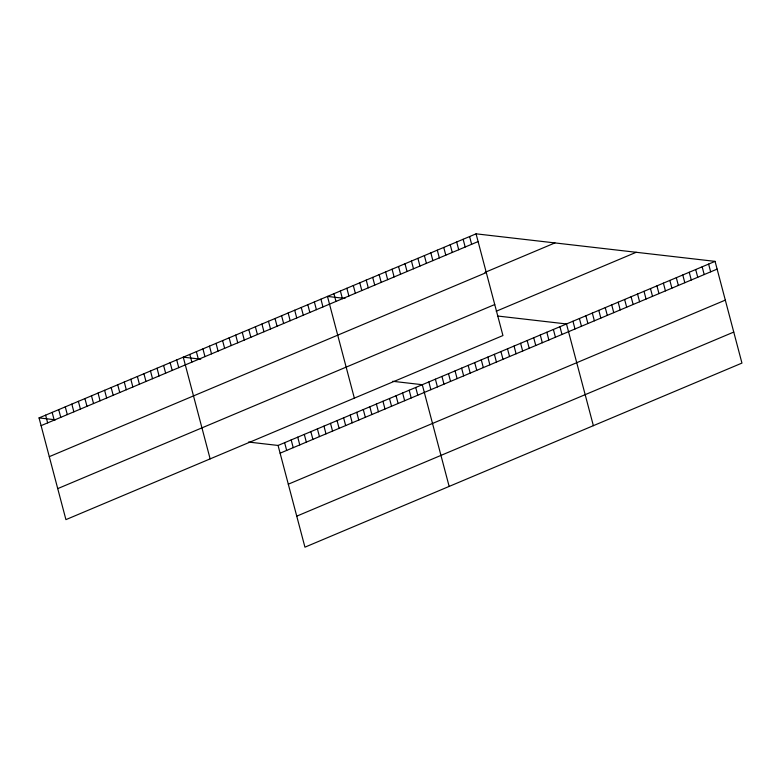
<?xml version="1.0" encoding="UTF-8"?>
<svg xmlns="http://www.w3.org/2000/svg" width="781" height="781" viewBox="0 0 781 781"><rect width="100%" height="100%" fill="white"/><g stroke="black" fill="none" stroke-linecap="round" stroke-linejoin="round"><path stroke-width="1.17" d="M476.059 233.831L502.935 335.547L65.926 519.629L39.05 417.913L476.059 233.831L715.074 261.371L741.95 363.087L304.941 547.169L278.065 445.453L248.495 442.046M41.09 425.645L478.099 241.573M484.952 272.403L554.93 242.92M49.291 456.66L486.29 272.579M57.735 488.613L494.734 304.541M496.228 311.238L636.203 252.283M278.065 445.453L715.074 261.371M280.115 453.185L717.124 269.113M288.306 484.2L725.315 300.119M296.751 516.153L733.759 332.071M344.997 298.44L327.473 296.419L354.349 398.134M497.477 316.002L566.489 323.959L593.365 425.674M200.785 359.182L183.262 357.161L210.138 458.886M392.706 381.294L422.277 384.701L449.153 486.426M39.05 417.913L55.48 419.807M708.611 264.095L710.661 271.827M702.158 266.819L704.198 274.551M695.695 269.533L697.736 277.275M689.232 272.257L691.283 279.998M682.779 274.98L684.82 282.712M676.317 277.704L678.357 285.436M669.854 280.418L671.894 288.16M663.391 283.142L665.441 290.874M656.938 285.866L658.979 293.597M650.475 288.579L652.516 296.321M644.013 291.303L646.063 299.045M637.55 294.027L639.6 301.759M631.097 296.751L633.137 304.483M624.634 299.465L626.674 307.206M618.171 302.188L620.221 309.93M611.718 304.912L613.759 312.644M605.255 307.636L607.296 315.368M598.793 310.35L600.833 318.092M592.33 313.074L594.38 320.815M585.877 315.797L587.917 323.529M579.414 318.521L581.454 326.253M572.951 321.235L575.001 328.977M559.938 326.722L561.978 334.453M553.387 329.484L555.428 337.216M546.827 332.237L548.867 339.979M540.276 335L542.317 342.742M533.716 337.763L535.766 345.505M527.165 340.526L529.206 348.258M520.605 343.289L522.655 351.02M514.054 346.051L516.095 353.783M507.494 348.804L509.544 356.546M500.943 351.567L502.984 359.309M469.596 236.555L471.636 244.287M494.383 354.33L496.433 362.072M463.133 239.279L465.183 247.011M487.832 357.093L489.872 364.825M456.67 241.993L458.72 249.735M481.281 359.856L483.322 367.587M450.217 244.717L452.258 252.458M474.721 362.618L476.761 370.35M443.754 247.44L445.795 255.172M468.17 365.371L470.211 373.113M437.292 250.164L439.342 257.896M461.61 368.134L463.66 375.876M430.839 252.878L432.879 260.62M455.059 370.897L457.1 378.639M424.376 255.602L426.416 263.343M448.499 373.66L450.549 381.392M417.913 258.326L419.963 266.057M411.45 261.049L413.5 268.781M441.948 376.422L443.989 384.154M404.997 263.763L407.038 271.505M435.388 379.185L437.438 386.917M398.535 266.487L400.575 274.219M428.837 381.938L430.878 389.68M392.072 269.211L394.122 276.943M385.619 271.925L387.659 279.666M415.726 387.464L417.767 395.206M379.156 274.648L381.196 282.39M409.176 390.227L411.216 397.959M372.693 277.372L374.734 285.104M402.615 392.989L404.656 400.721M366.23 280.096L368.281 287.828M396.065 395.752L398.105 403.484M359.777 282.81L361.818 290.552M389.504 398.505L391.554 406.247M353.315 285.534L355.355 293.275M382.954 401.268L384.994 409.01M346.852 288.257L348.902 295.989M376.393 404.031L378.443 411.772M340.389 290.981L342.439 298.713M369.843 406.794L371.883 414.526M333.936 293.695L335.976 301.437M363.282 409.556L365.332 417.288M356.732 412.319L358.772 420.051M320.923 299.182L322.963 306.913M350.171 415.072L352.221 422.814M314.362 301.944L316.403 309.676M343.62 417.835L345.661 425.577M307.812 304.707L309.852 312.439M337.07 420.598L339.11 428.339M301.251 307.46L303.301 315.202M330.509 423.361L332.55 431.092M294.701 310.223L296.741 317.965M323.959 426.123L325.999 433.855M288.14 312.986L290.19 320.727M317.398 428.886L319.449 436.618M281.59 315.749L283.63 323.48M310.848 431.639L312.888 439.381M275.029 318.511L277.079 326.243M304.287 434.402L306.337 442.144M268.479 321.274L270.519 329.006M297.737 437.165L299.777 444.906M261.918 324.027L263.968 331.769M291.176 439.928L293.226 447.659M255.367 326.79L257.408 334.532M284.626 442.69L286.666 450.422M248.817 329.553L250.857 337.294M242.256 332.315L244.297 340.047M235.706 335.078L237.746 342.81M229.145 337.841L231.196 345.573M222.595 340.594L224.635 348.336M216.034 343.357L218.084 351.099M209.484 346.12L211.524 353.852M202.923 348.882L204.973 356.614M196.373 351.645L198.413 359.377M189.812 354.408L191.862 362.14M176.711 359.924L178.751 367.666M170.151 362.687L172.191 370.419M163.6 365.449L165.64 373.181M157.04 368.212L159.09 375.944M150.489 370.975L152.529 378.707M143.929 373.728L145.979 381.47M137.378 376.491L139.418 384.232M130.817 379.254L132.868 386.985M124.267 382.016L126.307 389.748M117.706 384.779L119.757 392.511M111.156 387.542L113.196 395.274M104.605 390.295L106.646 398.037M98.045 393.058L100.085 400.799M91.494 395.821L93.535 403.552M84.934 398.583L86.984 406.315M78.383 401.346L80.423 409.078M71.823 404.109L73.873 411.841M65.272 406.862L67.312 414.604M58.712 409.625L60.762 417.366M52.161 412.388L54.201 420.119M45.601 415.15L47.651 422.882"/></g></svg>
